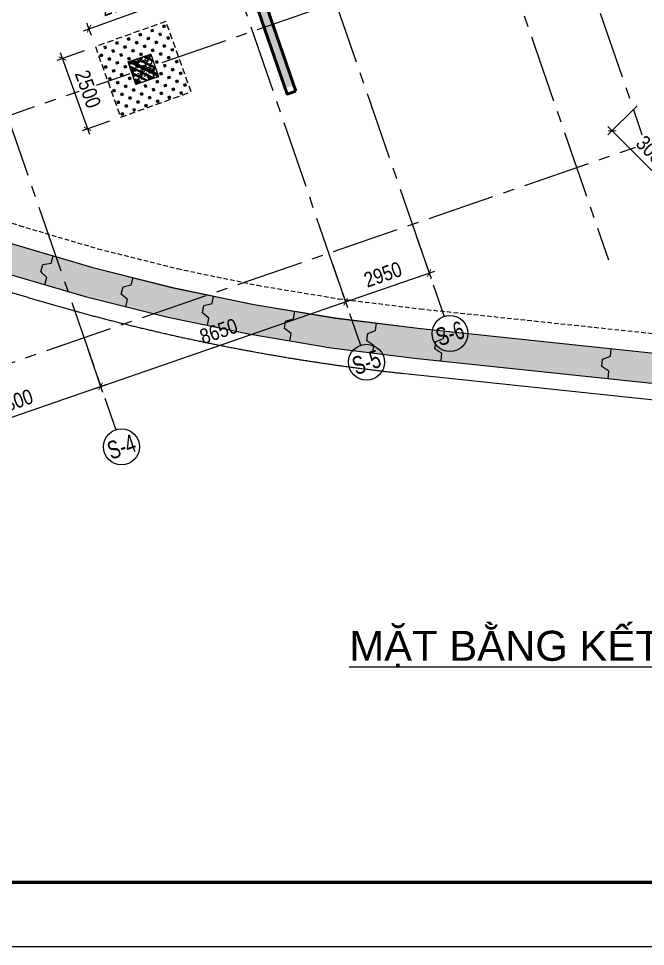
# Model space of a CAD drawing. Header units: millimetres. Extents: x -80883 to 1373228, y -532110 to 182357.
# Drawn here: x 1078554 to 1099481, y -366824 to -335846 of the extents above; entities that cross this region are included whole.
import ezdxf
from ezdxf.enums import TextEntityAlignment as Align
from ezdxf.xclip import XClip

# ---------------------------------------------------------------- set-up
doc = ezdxf.new("R2010")
doc.units = ezdxf.units.MM
doc.header["$LTSCALE"] = 100
doc.header["$XCLIPFRAME"] = 0
doc.header["$PDMODE"] = 32
doc.header["$PDSIZE"] = 2.5
for name, pattern in [('CENTER2', [1.125, 0.75, -0.125, 0.125, -0.125]), ('DASHED', [4.5, 3, -1.5]), ('HIDDEN', [0.375, 0.25, -0.125]), ('Xref_ST_MBDV Cot vach 30.7.2022$0$DASHDOT', [1, 0.5, -0.25, 0, -0.25])]:
    doc.linetypes.add(name, pattern=pattern)
for name, color, linetype, lineweight in [('0-Hatch', 250, 'Continuous', 40), ('KT-Net cot', 2, 'Continuous', 50), ('KT-Net thay', 7, 'Continuous', 15), ('KT-Vat lieu', 250, 'Continuous', 9), ('Xref_ST_MBDV Cot vach 30.7.2022|Xref_ST_MBDV Cot vach 30.7.2022|Xref_ST_MBDV Cot vach 30.7.2022|Xref_ST_MBDV Cot vach 30.7.2022|ccu12-Tencaukien', 9, 'Continuous', 15)]:
    doc.layers.add(name, color=color, linetype=linetype, lineweight=lineweight)
for name, color, linetype in [('0-khuat', 3, 'HIDDEN'), ('ccu11-Dim', 8, 'Continuous'), ('ccu11-Khuat', 9, 'DASHED'), ('ccu11-Manh', 8, 'Continuous'), ('ccu12-Truc', 13, 'CENTER2'), ('KC2-DIM', 251, 'Continuous'), ('KT-Dim', 8, 'Continuous'), ('Xref.Asix of Basement B2$0$Xref.Asix of Basement$0$KT-Net cot vach', 6, 'Continuous'), ('Xref_ST_MBDV Cot vach 30.7.2022$0$Xref_ST_MBDV Cot vach 30.7.2022|Xref_ST_MBDV Cot vach 30.7.2022|Xref_ST_MBDV Cot vach 30.7.2022|Xref_ST_MBDV Cot vach 30.7.2022|A-CORE-OTLN', 2, 'Continuous'), ('Xref_ST_MBDV Cot vach 30.7.2022$0$Xref_ST_MBDV Cot vach 30.7.2022|Xref_ST_MBDV Cot vach 30.7.2022|Xref_ST_MBDV Cot vach 30.7.2022|Xref_ST_MBDV Cot vach 30.7.2022|A-WALL-PATT', 251, 'Continuous'), ('Xref_ST_MBDV Cot vach 30.7.2022$0$Xref_ST_MBDV Cot vach 30.7.2022|Xref_ST_MBDV Cot vach 30.7.2022|Xref_ST_MBDV Cot vach 30.7.2022|Xref_ST_MBDV Cot vach 30.7.2022|ccu12-Thay', 7, 'Continuous'), ('Xref_ST_MBDV Cot vach 30.7.2022$0$Xref_ST_MBDV Cot vach 30.7.2022|Xref_ST_MBDV Cot vach 30.7.2022|Xref_ST_MBDV Cot vach 30.7.2022|Xref_ST_MBDV Cot vach 30.7.2022|Site_plot line', 1, 'Xref_ST_MBDV Cot vach 30.7.2022$0$DASHDOT'), ('Xref_ST_MBDV Cot vach 30.7.2022|Xref_ST_MBDV Cot vach 30.7.2022|Xref_ST_MBDV Cot vach 30.7.2022|Xref_ST_MBDV Cot vach 30.7.2022|A-GRID-SYM', 50, 'Continuous')]:
    doc.layers.add(name, color=color, linetype=linetype)
doc.styles.add('Arial', font='arial.ttf', dxfattribs={"width": 0.7})
doc.styles.add('Arial Narrow', font='ARIALN.TTF')
doc.styles.add('HBA-Text', font='GOTHIC.TTF')
doc.dimstyles.new('ccu12-200', dxfattribs={"dimscale": 200, "dimtxt": 2.5, "dimasz": 1, "dimexe": 1, "dimexo": 2, "dimgap": 1, "dimtad": 1, "dimdec": 0, "dimrnd": 5, "dimdsep": 46, "dimtxsty": 'Arial Narrow', "dimblk": 'ARCHTICK', "dimcen": -1, "dimdle": 1, "dimclrd": 256, "dimclre": 256, "dimclrt": 3, "dimadec": 0, "dimazin": 2, "dimtfac": 0.1, "dimtdec": 0, "dimtmove": 0, "dimatfit": 1, "dimldrblk": 'ARCHTICK', "dimfxl": 1, "dimtvp": 0.8333333333333334, "dimtolj": 1, "dimtzin": 12, "dimarcsym": 0})

# ---------------------------------------------------------------- blocks, each defined once
blk = doc.blocks.new('MC3000X3000')
at = {"layer": '0-Hatch', "ltscale": 2}
h = blk.add_hatch(dxfattribs=at)
h.set_pattern_fill('CROSS', color=256, scale=1000, style=0)
h.set_pattern_definition([(360, (0, -4.656612873077393e-10), (250, 250), [125, -375]), (90, (62.5, -62.50000000046566), (-250, 250), [125, -375])])
h.paths.add_polyline_path([(7876789.000000002, 1547059), (7876789.000000002, 1550059), (7873789.000000002, 1550059), (7873789.000000002, 1547059)])
at = {"layer": '0-khuat', "ltscale": 10}
blk.add_lwpolyline([(7873789.000000002, 1547059), (7876789.000000002, 1547059), (7876789.000000002, 1550059), (7873789.000000002, 1550059)], close=True, dxfattribs=at)
blk = doc.blocks.new('MBKC-B1-PN')
at = {"layer": 'ccu11-Khuat', "ltscale": 0.5}
blk.add_lwpolyline([(3716.212929946836, -19315.81681138679), (5665.998189170379, -21230.44145364745), (7692.272233282216, -23063.92545305559), (9791.661035492085, -24813.21580493532), (11960.66882281727, -26475.39969868358), (14195.68389697187, -28047.70936797693), (16492.98464851454, -29527.52669959632), (18848.74575364403, -30912.38759280887), (21259.04454399692, -32199.98606251535), (23719.8675384263, -33388.17807901703), (26227.11712596472, -34474.98513811163), (28776.61838900344, -35458.5975556125), (31364.12605493143, -36337.37748065213), (33985.3315653468, -37109.86162302369), (36635.87025015941, -37774.76368967694), (39311.32859557029, -38330.97652663401), (42007.22684370121, -38777.56986262742), (44737.88037949288, -39116.04933643137), (64992.858256415, -41259.67588329985), (86647.00724546285, -40575.28673728317)], dxfattribs=at)
at = {"layer": 'Xref_ST_MBDV Cot vach 30.7.2022$0$Xref_ST_MBDV Cot vach 30.7.2022|Xref_ST_MBDV Cot vach 30.7.2022|Xref_ST_MBDV Cot vach 30.7.2022|Xref_ST_MBDV Cot vach 30.7.2022|A-CORE-OTLN', "color": 6}
blk.add_lwpolyline([(3251.32971217623, -19770.30503711902), (5220.044053809252, -21703.51741229283), (7265.989755700808, -23554.80140765227), (9385.760035030078, -25321.07437906583), (11575.82518082811, -26999.39523751434), (13832.5384313981, -28586.96934639855), (16152.14204682736, -30081.15317509143), (18530.77356595872, -31479.45870065392), (20964.47223802609, -32779.55755081429), (23449.18561783759, -33979.28488100838), (25980.77631362854, -35076.64297914045), (28555.02887647366, -36069.8045920828), (31167.65681942319, -36957.11596823606), (33814.30975533416, -37737.0996113455), (36490.58064063219, -38408.4567406546), (39192.01311384095, -38970.06945361226), (41914.09391630022, -39421.00010251818), (44663.69047642825, -39761.82766802452), (64968.80776126822, -41910.76057298976), (105785.5588329486, -40620.72874475905)], dxfattribs=at)
at = {"layer": '0-khuat', "linetype": 'HIDDEN', "ltscale": 10, "xscale": 0.8333333333333325, "yscale": 0.8333333333333325, "zscale": 0.8333333333333325, "rotation": 109.6849732125601}
blk.add_blockref('MC3000X3000', (3461196.596837221, -5775634.813346938), dxfattribs=at)
blk = doc.blocks.new('Khung ten_A1', base_point=(-3406704.146300548, 253379.4571428571))
at = {"layer": 'Defpoints', "color": 1}
blk.add_lwpolyline([(84100.00001422896, 0.00070554343983531), (84100.00001422896, 59470.71461593082), (0.0005449944292195145, 59470.71461593082), (0.0005449944292195145, 0.00070554343983531)], close=True, dxfattribs=at)
at = {"layer": 'KT-Net thay', "const_width": 59.99999962133673}
blk.add_lwpolyline([(2700.000527867276, 1070.714984496371), (83100.00002052257, 1070.714984496371), (83100.00002052257, 58470.71462224188), (2700.000527867276, 58470.71462224188)], close=True, dxfattribs=at)
blk = doc.blocks.new('Xref_ST_MBDV Cot vach 30.7.2022$0$Tuong Vay01-flat-1')
at = {"layer": 'Xref_ST_MBDV Cot vach 30.7.2022$0$Xref_ST_MBDV Cot vach 30.7.2022|Xref_ST_MBDV Cot vach 30.7.2022|Xref_ST_MBDV Cot vach 30.7.2022|Xref_ST_MBDV Cot vach 30.7.2022|A-WALL-PATT'}
h = blk.add_hatch(dxfattribs=at)
h.set_pattern_fill('ACET-2D-VATLIEU04', color=256, scale=50, pattern_type=2)
h.set_pattern_definition([(49.99999999999999, (-11139561.83942936, -1407213.44759845), (-225.902473859489, 189.5546824974008), [37.49999998626113, -412.4999998488724]), (355, (-11139561.83942936, -1407213.44759845), (32.12721218541265, 367.2157156157773), [29.99999999490911, -329.9999999440002]), (100.4514, (-11139531.95358936, -1407216.06226845), (-341.2315265778452, -62.9441868767608), [31.87009499667636, -350.57105596344]), (46.18420000000001, (-11139561.83942936, -1407113.44759845), (-319.1804974675179, 306.2520974436775), [56.24999996954708, -618.749999665018]), (96.6356, (-11139517.37105686, -1407120.34425195), (-516.9959221575409, -60.14402179722674), [47.80514400473094, -525.8565000520404]), (351.1842, (-11139561.83942936, -1407113.44759845), (84.74077420309186, 546.3954293043353), [45.00000000792112, -495.0000000871323]), (21, (-11139511.83942936, -1407138.44759845), (-105.6808218676597, 275.3079533968121), [37.49999999934682, -412.499999992815]), (326.0000000000001, (-11139511.83942936, -1407138.44759845), (206.1288045682013, 305.5985201385338), [30.00000001746614, -330.0000001921275]), (71.4514, (-11139486.96831286, -1407155.22340145), (-328.9637652803212, 110.3801005582791), [31.87009499870726, -350.5710559857798]), (37.50000000000001, (-11139561.83942936, -1407213.44759845), (-78.13452938385308, 101.8269011885859), [0, -325.9999998517854, 0, -334.9999998476936, 0, -331.2499998493985]), (7.499999999999999, (-11139561.83942936, -1407213.44759845), (-23.27934638224542, 176.8241910238285), [0, -191.0000000278261, 0, -318.5000000464012, 0, -126.2500000183929]), (327.5, (-11139673.33942936, -1407213.44759845), (71.94441751949489, 112.9301145330537), [0, -125.0000000614986, 0, -390.0000001918756, 0, -517.5000002546042]), (317.5, (-11139723.33942936, -1407213.44759845), (158.0205495897681, 172.4491691102739), [0, -162.4999999478019, 0, -258.9999999168043, 0, -367.4999998819521]), (45, (-11139561.83942936, -1407213.44759845), (-150.2601910028607, 150.2601910026278), []), (45, (-11139561.83942936, -1407152.19759845), (-150.2601910028607, 150.2601910026278), [])])
h.paths.add_polyline_path([(-82665.42454257607, -118500.0088302612), (-81837.41861176863, -121132.0343658989), (-80902.71611081436, -123728.0834242017), (-79862.87874617614, -126283.8385967175), (-78719.63840653747, -128795.0430432414), (-77474.89874527603, -131257.5152608277), (-76130.7324262727, -133667.1548922951), (-74689.37767251953, -136019.9495540815), (-73153.2345392555, -138311.981517314), (-71524.86091735773, -140539.4342316107), (-69806.96827445179, -142698.5986796832), (-68002.4171395041, -144785.8795539467), (-66114.21234000102, -146797.8012427511), (-64145.497998368, -148731.0136179249), (-62099.55229647644, -150582.2976132843), (-59979.78201714717, -152348.5705846979), (-57789.71687134914, -154026.8914431464), (-55533.00362077914, -155614.4655520306), (-53213.40000534989, -157108.6493807235), (-50834.76848621853, -158506.954906286), (-48401.06981415115, -159807.0537564463), (-45916.35643433966, -161006.7810866404), (-43384.76573854871, -162104.1391847725), (-40810.51317570359, -163097.3007977149), (-38197.88523275405, -163984.6121738681), (-35551.23229684308, -164764.5958169776), (-32874.96141154505, -165435.9529462866), (-30173.5289383363, -165997.5656592443), (-27451.44813587703, -166448.4963081502), (-24701.85157574899, -166789.3238736566), (-4396.734290909022, -168938.2567786218), (36420.01678077132, -167648.2249503911), (41836.4863632936, -160718.6374020646), (12445.38596707024, -24367.66042796941), (8472.910947457654, -9248.974452903174), (-4718.707271176856, -5521.400683149928), (-10557.45827306993, -9946.818014640827), (-34021.18647153303, -27848.24941525888), (-39776.65152562223, -32008.57135346811), (-41248.85870469548, -35293.77142358455), (-45787.31564925052, -38574.38242801698), (-49368.4870454669, -38942.00303377653), (-57644.18705056235, -44924.06981060421), (-59844.65461433306, -46601.45355761005), (-61968.93197572604, -48362.30333496258), (-64019.60134904832, -50208.3517090485), (-65993.2459566202, -52136.53199238679), (-67886.59205765836, -54143.61763671576), (-69696.47008413821, -56226.27801198442), (-71419.8706161473, -58381.05012253253), (-73053.93764149398, -60604.33085121214), (-74595.93274202198, -62892.42844269238), (-76043.29574720934, -65241.53179885377), (-77393.615911806, -67647.72832025355), (-78644.64476583898, -70107.01135663176), (-79794.29917307012, -72615.28586126259), (-80840.66479975358, -75168.37520986283), (-81781.99930225872, -77762.02815519366), (-82616.73522835784, -80391.9259061541), (-83343.48262714595, -83053.68931881292), (-83961.03136360087, -85742.88618860021), (-84468.3531336058, -88455.03863057657), (-84864.60300002433, -91185.62932156771), (-85149.1148865223, -93930.11565387133), (-85321.41487544402, -96683.60341540864), (-85381.30445068702, -99529.50948559865), (-85328.50406530127, -102200.8374458619), (-85163.21024433896, -104955.3926120612), (-84885.69993967563, -107700.5945179402), (-84496.42936686985, -110432.1923394061), (-83996.04728951491, -113145.6335586284), (-83385.3738030456, -115836.3975027683)], flags=16)
h.paths.add_polyline_path([(-83625.45879450254, -118780.6341908188), (-82785.20518665202, -121451.592054751), (-81836.67593448795, -124086.0436255364), (-80781.45706173405, -126679.6041032514), (-79621.30565389246, -129227.9548506811), (-78358.15352366865, -131726.8525110248), (-76994.10399421491, -134172.1360737709), (-75531.42839684151, -136559.7338032422), (-73972.56228888594, -138885.6700187323), (-72320.10139823705, -141146.0717144171), (-70576.79730102606, -143337.1750085717), (-68745.55283991061, -145455.3314108832), (-66829.41729043424, -147497.0138977058), (-64831.58128353581, -149458.8227850739), (-62755.37149274349, -151337.4913895966), (-60604.24509477988, -153129.8914679771), (-58381.7840128839, -154833.0384259534), (-56091.68895242736, -156444.0962880657), (-53737.77323871478, -157960.3824199464), (-51323.95646727085, -159379.3719952791), (-48854.25797718205, -160698.7021999834), (-46332.79015832208, -161916.1761666269), (-43763.75160367042, -163029.7666325136), (-41151.42011806555, -164037.6193153583), (-38500.14559506811, -164938.0560009221), (-35814.34277378954, -165729.5773374715), (-33098.48388773762, -166410.8653324069), (-30357.09121792205, -166980.7855469028), (-27594.72956264392, -167438.3889849058), (-24815.98988816142, -167782.8289991841), (-4433.735052675009, -169939.9255319908), (36919.56229590811, -168632.9359166666), (42912.68845487945, -160965.5998827359), (13418.22973546013, -24135.12373521132), (9294.838300889242, -8442.070929647249), (-4925.935208282433, -4423.687328800617), (-11162.76267831214, -9150.82235655561), (-34617.47974592447, -27045.37879939191), (-40579.63196872547, -31355.10398377781), (-42051.83914779872, -34640.30405389448), (-46155.98199344426, -37606.97231750819), (-49737.15338966064, -37974.59292326774), (-58240.31235744618, -44121.0777798905), (-60467.11885703541, -45818.53930653841), (-62622.81900685839, -47605.43596977205), (-64703.8232677374, -49478.79233927629), (-66706.66158131324, -51435.49383058609), (-68628.013630962, -53472.26783320424), (-70464.66541309468, -55585.73726807744), (-72213.55809716694, -57772.38228180911), (-73871.79587351345, -60028.54927773564), (-75436.60120790266, -62350.49395546387), (-76905.37393212318, -64734.34577669739), (-78275.66833624989, -67176.13529814105), (-79545.20269040763, -69671.7966022063), (-80711.86304414831, -72217.17406733404), (-81773.70674647763, -74808.02928769216), (-82728.96568063274, -77440.04813065287), (-83576.04920824617, -80108.84792049509), (-84313.5468179807, -82809.98473610263), (-84940.23047422245, -85538.9608107484), (-85455.05666192248, -88291.23202148662), (-85857.16812421381, -91062.21545574092), (-86145.88844638877, -93847.29761108034), (-86320.75738810934, -96641.83923533), (-86381.51240370423, -99528.87035845965), (-86327.91179009154, -102240.684236032), (-86160.19218073785, -105035.6641918905), (-85878.57688103244, -107821.473743778), (-85483.548480995, -110593.4755141111), (-84975.76463904232, -113347.0545681345), (-84356.0573821161, -116077.6233250971)])
at = {"layer": 'Xref_ST_MBDV Cot vach 30.7.2022$0$Xref_ST_MBDV Cot vach 30.7.2022|Xref_ST_MBDV Cot vach 30.7.2022|Xref_ST_MBDV Cot vach 30.7.2022|Xref_ST_MBDV Cot vach 30.7.2022|A-CORE-OTLN', "color": 6}
for points in [[(-64831.58128353581, -149458.8227850739), (-62755.37149274349, -151337.4913895966), (-60604.24509477988, -153129.8914679771), (-58381.7840128839, -154833.0384259534), (-56091.68895242736, -156444.0962880657), (-53737.77323871478, -157960.3824199464), (-51323.95646727085, -159379.3719952791), (-48854.25797718205, -160698.7021999834), (-46332.79015832208, -161916.1761666269), (-43763.75160367042, -163029.7666325136), (-41151.42011806555, -164037.6193153583), (-38500.14559506811, -164938.0560009221), (-35814.34277378954, -165729.5773374715), (-33098.48388773762, -166410.8653324069), (-30357.09121792205, -166980.7855469028), (-27594.72956264392, -167438.3889849058), (-24815.98988816142, -167782.8289991841), (-4433.735052675009, -169939.9255319908), (36919.56229590811, -168632.9359166666)], [(-66114.21234000102, -146797.8012427511), (-64145.497998368, -148731.0136179249), (-62099.55229647644, -150582.2976132843), (-59979.78201714717, -152348.5705846979), (-57789.71687134914, -154026.8914431464), (-55533.00362077914, -155614.4655520306), (-53213.40000534989, -157108.6493807235), (-50834.76848621853, -158506.954906286), (-48401.06981415115, -159807.0537564463), (-45916.35643433966, -161006.7810866404), (-43384.76573854871, -162104.1391847725), (-40810.51317570359, -163097.3007977149), (-38197.88523275405, -163984.6121738681), (-35551.23229684308, -164764.5958169776), (-32874.96141154505, -165435.9529462866), (-30173.5289383363, -165997.5656592443), (-27451.44813587703, -166448.4963081502), (-24701.85157574899, -166789.3238736566), (-4396.734290909022, -168938.2567786218), (36420.01678077132, -167648.2249503911)]]:
    blk.add_lwpolyline(points, dxfattribs=at)
at = {"layer": 'Xref_ST_MBDV Cot vach 30.7.2022$0$Xref_ST_MBDV Cot vach 30.7.2022|Xref_ST_MBDV Cot vach 30.7.2022|Xref_ST_MBDV Cot vach 30.7.2022|Xref_ST_MBDV Cot vach 30.7.2022|ccu12-Thay', "ltscale": 10}
for points in [[(-37157.24418443069, -165333.8166691968), (-37086.62009677663, -165094.1738887532), (-37291.22434213758, -164903.4734883704), (-37220.5057199765, -164663.5099319278), (-36945.18285245262, -164614.2467758683), (-36874.55876479857, -164374.6039954233)], [(-34456.41333076358, -166070.2213349394), (-34395.62489607371, -165827.8967794694), (-34607.83891545795, -165645.7025152834), (-34546.96911186352, -165403.0535941003), (-34273.885288883, -165342.5989371035), (-34213.09685419314, -165100.274381632)], [(-31727.78755282797, -166695.8254396548), (-31676.93599226326, -166451.2226130895), (-31896.40641995147, -166277.837863771), (-31845.4867915716, -166032.9076218924), (-31575.09673550539, -165961.3621293323), (-31524.24517493881, -165716.7593027656)], [(-28975.91039028205, -167209.5872659048), (-28935.08037872799, -166963.1134658118), (-29161.44176607579, -166798.8269409719), (-29120.55710114166, -166552.0232211575), (-28853.31104886346, -166469.5060261828), (-28812.48103730939, -166223.0322260885)], [(-26205.35972540453, -167610.6089920448), (-26174.62678655051, -167362.6736971692), (-26407.5069190897, -167207.7660350164), (-26376.73284238391, -166959.498864122), (-26113.07863313891, -166866.1393553806), (-26082.34569428489, -166618.2040605035)], [(-23924.88436806761, -167877.1365546205), (-23898.59088186547, -167628.6912355684), (-24134.20441883802, -167477.973615098), (-24107.87573725171, -167229.1957373298), (-23845.93351869285, -167131.1354800318), (-23819.64003248885, -166882.6901609781)], [(-18355.98456367105, -168466.5048338873), (-18329.69107746892, -168218.0595148352), (-18565.30461444147, -168067.3418943649), (-18538.97593285516, -167818.5640165966), (-18277.0337142963, -167720.5037592987), (-18250.7402280923, -167472.058440245)]]:
    blk.add_lwpolyline(points, dxfattribs=at)
at = {"layer": 'Xref_ST_MBDV Cot vach 30.7.2022$0$Xref_ST_MBDV Cot vach 30.7.2022|Xref_ST_MBDV Cot vach 30.7.2022|Xref_ST_MBDV Cot vach 30.7.2022|Xref_ST_MBDV Cot vach 30.7.2022|Site_plot line', "ltscale": 5000}
blk.add_line((-25242.94883941114, -168290.7145846561), (-4454.085471644998, -170490.8433463438), dxfattribs=at)
blk.add_arc((-17764.15298610739, -99528.87035845988), 69167.3594175971, 126.1463596527413, 263.7926961611879, dxfattribs=at)
blk = doc.blocks.new('GRID-SYM-flat-103')
at = {"layer": 'Xref_ST_MBDV Cot vach 30.7.2022|Xref_ST_MBDV Cot vach 30.7.2022|Xref_ST_MBDV Cot vach 30.7.2022|Xref_ST_MBDV Cot vach 30.7.2022|A-GRID-SYM'}
blk.add_circle((7.814746150539778e-20, 1.307624847908942e-17, 4.374695749536969e-07), 900.0000000000003, dxfattribs=at)
at = {"layer": 'Xref_ST_MBDV Cot vach 30.7.2022|Xref_ST_MBDV Cot vach 30.7.2022|Xref_ST_MBDV Cot vach 30.7.2022|Xref_ST_MBDV Cot vach 30.7.2022|A-GRID-SYM', "style": 'HBA-Text'}
blk.add_attdef('GRID', text='', height=900.0000000000003, rotation=19.04713795291325, dxfattribs=at).set_placement((7.814746150539778e-20, 1.307624847908942e-17, 4.374695749536969e-07), align=Align.MIDDLE_CENTER)
blk = doc.blocks.new('_ARCHTICK')
at = {"color": 0, "linetype": 'ByBlock', "const_width": 0.15}
blk.add_lwpolyline([(-0.5, -0.5), (0.5, 0.5)], dxfattribs=at)
blk = doc.blocks.new('*D1100')
at = {"layer": 'Defpoints', "color": 0, "transparency": 16777216}
for p in [(342479.7123610569, -97706.19822768742), (343038.631832223, -99325.09033525959), (336997.2600027955, -99599.00464657857)]:
    blk.add_point(p, dxfattribs=at)
at = {"layer": 'KT-Dim', "lineweight": -2, "transparency": 16777216}
for p, q in [((342610.250734776, -98084.29839032533), (343103.9010190826, -99514.14041657862)), ((337367.1293926557, -101283.1659410482), (343227.6819135419, -99259.8211484001)), ((337127.7983765146, -99977.10480921649), (337621.4486608342, -101406.9468355075))]:
    blk.add_line(p, q, dxfattribs=at)
at = {"layer": 'KT-Dim', "lineweight": -2, "transparency": 16777216, "xscale": 200, "yscale": 200, "zscale": 200}
for p, rotation in [((343038.631832223, -99325.09033525971), 19.04713796363416), ((337556.1794739746, -101217.8967541886), 199.0471379636342)]:
    blk.add_blockref('_ARCHTICK', p, dxfattribs=dict(at, rotation=rotation))
at = {"layer": 'KT-Dim', "color": 3, "transparency": 16777216, "insert": (340148.8247568865, -99841.1338012852), "char_height": 500, "attachment_point": 5, "rotation": 19.047137963634164, "style": 'Arial Narrow'}
blk.add_mtext('\\A1;5800', dxfattribs=at)
blk = doc.blocks.new('*D1101')
at = {"layer": 'Defpoints', "color": 0, "transparency": 16777216}
for p in [(350656.128378119, -94883.30589606508), (351215.0478492657, -96502.19800358097), (342479.7123610569, -97706.19822768742)]:
    blk.add_point(p, dxfattribs=at)
at = {"layer": 'KT-Dim', "lineweight": -2, "transparency": 16777216}
for p, q in [((350786.6667518382, -95261.406058703), (351280.3170361253, -96691.24808489997)), ((342849.581750904, -99390.35952211909), (351404.0979305846, -96436.92881672144)), ((342610.250734776, -98084.29839032533), (343103.9010190825, -99514.14041657839))]:
    blk.add_line(p, q, dxfattribs=at)
at = {"layer": 'KT-Dim', "lineweight": -2, "transparency": 16777216, "xscale": 200, "yscale": 200, "zscale": 200}
for p, rotation in [((351215.0478492657, -96502.19800358106), 19.04713796363416), ((343038.6318322229, -99325.09033525948), 199.0471379636342)]:
    blk.add_blockref('_ARCHTICK', p, dxfattribs=dict(at, rotation=rotation))
at = {"layer": 'KT-Dim', "color": 3, "transparency": 16777216, "insert": (346978.258944532, -97483.28442598134), "char_height": 500, "attachment_point": 5, "rotation": 19.047137963634164, "style": 'Arial Narrow'}
blk.add_mtext('\\A1;8650', dxfattribs=at)
blk = doc.blocks.new('*D1102')
at = {"layer": 'Defpoints', "color": 0, "transparency": 16777216}
for p in [(353444.6170775795, -93920.58538990485), (350656.128378119, -94883.30589606508), (354003.5365487195, -95539.47749740115)]:
    blk.add_point(p, dxfattribs=at)
at = {"layer": 'KT-Dim', "lineweight": -2, "transparency": 16777216}
for p, q in [((353575.1554512987, -94298.68555254277), (354068.8057355791, -95728.52757872015)), ((350786.6667518382, -95261.406058703), (351280.3170361251, -96691.24808489953)), ((351025.9977679466, -96567.46719044023), (354192.5866300383, -95474.20831054162))]:
    blk.add_line(p, q, dxfattribs=at)
at = {"layer": 'KT-Dim', "lineweight": -2, "transparency": 16777216, "xscale": 200, "yscale": 200, "zscale": 200}
for p, rotation in [((354003.5365487195, -95539.47749740124), 19.04713796363416), ((351215.0478492655, -96502.19800358062), 199.0471379636342)]:
    blk.add_blockref('_ARCHTICK', p, dxfattribs=dict(at, rotation=rotation))
at = {"layer": 'KT-Dim', "color": 3, "transparency": 16777216, "insert": (352460.7113027801, -95590.478007052), "char_height": 500, "attachment_point": 5, "rotation": 19.047137963634164, "style": 'Arial Narrow'}
blk.add_mtext('\\A1;2950', dxfattribs=at)
blk = doc.blocks.new('*U338')
h = blk.add_hatch()
h.set_pattern_fill('VATLIEU04', color=250, scale=40, style=0, pattern_type=2)
h.set_pattern_definition([(49.99999999999999, (-150.0000000000078, 849.9999999999998), (286.9040730403014, -25.10085399303804), [30, -330]), (355, (-150.0000000000078, 849.9999999999998), (-55.50053344520001, 300.8768534800047), [24, -264]), (100.4514, (-126.0913280000078, 847.9082639999995), (231.4037526856086, 275.7758168243814), [25.496076, -280.4568448]), (46.18420000000001, (-150.0000000000078, 929.9999999999998), (426.8964194502578, -66.20760573160723), [45, -495]), (96.6356, (-114.4253020000077, 924.4826771999994), (373.8650822194813, 389.6471483601767), [38.2441152, -420.6852]), (351.1842, (-150.0000000000078, 929.9999999999998), (373.8647780534509, 389.6474403701299), [36, -396]), (21, (-110.0000000000078, 909.9999999999998), (238.7628208473847, -161.0475562661355), [30, -330]), (326.0000000000001, (-110.0000000000078, 909.9999999999998), (97.32613276863269, 290.0600180187412), [24, -264]), (71.4514, (-90.10310680000777, 896.5793575999994), (336.089051432596, 129.012198683981), [25.496076, -280.4568448]), (37.50000000000001, (-150.0000000000078, 849.9999999999998), (4.863942126916267, 133.1575415325246), [0, -260.8, 0, -268, 0, -265]), (7.499999999999999, (-150.0000000000078, 849.9999999999998), (105.2278149768594, 157.7646847529441), [0, -152.8, 0, -254.8, 0, -101]), (327.5, (-239.2000000000078, 849.9999999999998), (213.5289744689636, -9.021948693751902), [0, -100, 0, -312, 0, -414]), (317.5, (-279.2000000000078, 849.9999999999998), (233.2744677369545, 40.04199293292709), [0, -130, 0, -207.2, 0, -294]), (45, (-150.0000000000078, 849.9999999999998), (-120.2081528017131, 120.2081528017131), []), (45, (-150.0000000000078, 898.9999999999998), (-120.2081528017131, 120.2081528017131), [])])
h.paths.add_polyline_path([(-475, -474.9999999999998), (325, -474.9999999999999), (324.9999999999922, 324.9999999999998), (-475.0000000000078, 325)])
at = {"color": 6, "ltscale": 0.25}
blk.add_lwpolyline([(-475, -474.9999999999998), (325, -474.9999999999999), (324.9999999999922, 324.9999999999998), (-475.0000000000078, 325)], close=True, dxfattribs=at)
at = {"layer": 'Defpoints', "linetype": 'ByBlock', "ltscale": 30}
for p, q in [((325, -474.9999999999999), (-475.0000000000078, 325)), ((-475, -474.9999999999998), (324.9999999999922, 324.9999999999998))]:
    blk.add_line(p, q, dxfattribs=at)
blk = doc.blocks.new('MBDV-B1-T1-PN')
at = {"layer": 'Xref.Asix of Basement B2$0$Xref.Asix of Basement$0$KT-Net cot vach', "linetype": 'ByBlock', "xscale": -0.9999999999999998, "rotation": 19.04713796363401}
blk.add_blockref('*U338', (35403.31796658295, -31072.47629107628), dxfattribs=at)
blk = doc.blocks.new('*D1145')
at = {"layer": 'Defpoints', "color": 0, "ltscale": 0.5, "transparency": 16777216}
for p in [(1099486.151261709, -338472.5865257019), (1098366.888174732, -339591.8496126783), (1101607.471605268, -340593.9068692615)]:
    blk.add_point(p, dxfattribs=at)
at = {"layer": 'KC2-DIM', "lineweight": -2, "ltscale": 0.5, "transparency": 16777216}
for p, q in [((1099203.308549234, -338755.4292381766), (1098225.466818495, -339733.2709689156)), ((1100629.629874529, -341854.5913124753), (1098225.466818495, -339450.428256441)), ((1101324.628892794, -340876.7495817361), (1100346.787162055, -341854.5913124752))]:
    blk.add_line(p, q, dxfattribs=at)
at = {"layer": 'KC2-DIM', "lineweight": -2, "ltscale": 0.5, "transparency": 16777216, "xscale": 200, "yscale": 200, "zscale": 200}
for p, rotation in [((1098366.888174732, -339591.8496126783), 135), ((1100488.208518292, -341713.169956238), 315)]:
    blk.add_blockref('_ARCHTICK', p, dxfattribs=dict(at, rotation=rotation))
at = {"layer": 'KC2-DIM', "color": 3, "ltscale": 0.5, "transparency": 16777216, "insert": (1099749.484513704, -340330.5736172664), "char_height": 500, "attachment_point": 5, "rotation": 315, "style": 'Arial Narrow', "bg_fill": 3, "box_fill_scale": 1.1, "bg_fill_color": 256, "bg_fill_true_color": 13158600, "bg_fill_transparency": 0}
blk.add_mtext('\\A1;3000', dxfattribs=at)
blk = doc.blocks.new('Vach-NN-PN')
at = {"layer": 'KT-Vat lieu'}
h = blk.add_hatch(dxfattribs=at)
h.set_pattern_fill('BTCT', color=256, scale=40)
h.set_pattern_definition([(49.99999999999999, (133534.2916094908, -90171.53075517964), (286.9040730403014, -25.10085399303804), [30, -330]), (355, (133534.2916094908, -90171.53075517964), (-55.50053344520001, 300.8768534800047), [24, -264]), (100.4514, (133558.200281491, -90173.62249117967), (231.4037526856086, 275.7758168243814), [25.496076, -280.4568448]), (46.18420000000001, (133534.2916094908, -90091.53075517964), (426.8964194502578, -66.20760573160723), [45, -495]), (96.6356, (133569.866307491, -90097.04807797965), (373.8650822194813, 389.6471483601767), [38.2441152, -420.6852]), (351.1842, (133534.2916094908, -90091.53075517964), (373.8647780534509, 389.6474403701299), [36, -396]), (21, (133574.2916094908, -90111.53075517964), (238.7628208473847, -161.0475562661355), [30, -330]), (326.0000000000001, (133574.2916094908, -90111.53075517964), (97.32613276863269, 290.0600180187412), [24, -264]), (71.4514, (133594.1885026908, -90124.95139757963), (336.089051432596, 129.012198683981), [25.496076, -280.4568448]), (37.50000000000001, (133534.2916094908, -90171.53075517964), (4.863942126916267, 133.1575415325246), [0, -260.8, 0, -268, 0, -265]), (7.499999999999999, (133534.2916094908, -90171.53075517964), (105.2278149768594, 157.7646847529441), [0, -152.8, 0, -254.8, 0, -101]), (327.5, (133445.091609491, -90171.53075517964), (213.5289744689636, -9.021948693751902), [0, -100, 0, -312, 0, -414]), (317.5, (133405.091609491, -90171.53075517964), (233.2744677369545, 40.04199293292709), [0, -130, 0, -207.2, 0, -294]), (45, (133534.2916094908, -90171.53075517964), (-106.0660171779821, 106.0660171779821), []), (45, (133605.0022874908, -90171.53075517964), (-106.0660171779821, 106.0660171779821), [])])
h.paths.add_polyline_path([(42130.52167020971, -43585.33024671796), (41846.94654819486, -43683.23402690195), (35679.00839728443, -25818.00133973191), (35962.58351929951, -25720.09755954769)])
at = {"layer": 'KT-Net cot'}
blk.add_lwpolyline([(42196.38625122188, -43776.10486787505), (41912.81112920702, -43874.00864805904), (35679.00839728443, -25818.00133973191), (35962.58351929951, -25720.09755954769)], close=True, dxfattribs=at)
blk = doc.blocks.new('*D1328')
at = {"layer": 'Defpoints', "color": 0, "ltscale": 0.5, "transparency": 16777216}
for p in [(1081119.114742363, -336783.8355773476), (1080019.716643012, -337177.1518166706), (1081961.235568002, -339137.7328807631)]:
    blk.add_point(p, dxfattribs=at)
at = {"layer": 'KC2-DIM', "lineweight": -2, "ltscale": 0.5, "transparency": 16777216}
for p, q in [((1080742.491173817, -336918.5749094498), (1079831.404858739, -337244.5214827217)), ((1080929.207134702, -339719.3609043593), (1079952.346976961, -336988.8400323973)), ((1081584.611999456, -339272.4722128653), (1080673.525684378, -339598.4187861371))]:
    blk.add_line(p, q, dxfattribs=at)
at = {"layer": 'KC2-DIM', "lineweight": -2, "ltscale": 0.5, "transparency": 16777216, "xscale": 200, "yscale": 200, "zscale": 200}
for p, rotation in [((1080019.716643012, -337177.1518166706), 109.6849732125651), ((1080861.837468651, -339531.049120086), 289.6849732125651)]:
    blk.add_blockref('_ARCHTICK', p, dxfattribs=dict(at, rotation=rotation))
at = {"layer": 'KC2-DIM', "color": 3, "ltscale": 0.5, "transparency": 16777216, "insert": (1080869.456115904, -338200.7379731333), "char_height": 500, "attachment_point": 5, "rotation": 289.6849732125651, "style": 'Arial Narrow', "bg_fill": 3, "box_fill_scale": 1.1, "bg_fill_color": 256, "bg_fill_true_color": 13158600, "bg_fill_transparency": 0}
blk.add_mtext('\\A1;2500', dxfattribs=at)
blk = doc.blocks.new('*D1329')
at = {"layer": 'Defpoints', "color": 0, "ltscale": 0.5, "transparency": 16777216}
for p in [(1083258.803686574, -335342.9592480441), (1083473.012045779, -335941.7147517086), (1081119.114742363, -336783.8355773476)]:
    blk.add_point(p, dxfattribs=at)
at = {"layer": 'KC2-DIM', "lineweight": -2, "ltscale": 0.5, "transparency": 16777216}
for p, q in [((1083338.272713677, -335565.0911831621), (1083191.434020523, -335154.6474637709)), ((1080716.594598885, -336252.4497397342), (1083447.115470847, -335275.589581993)), ((1080984.375410261, -336407.2120088011), (1080837.536717107, -335996.7682894099))]:
    blk.add_line(p, q, dxfattribs=at)
at = {"layer": 'KC2-DIM', "lineweight": -2, "ltscale": 0.5, "transparency": 16777216, "xscale": 200, "yscale": 200, "zscale": 200}
for p, rotation in [((1083258.803686574, -335342.9592480441), 19.68497321256511), ((1080904.906383158, -336185.0800736831), 199.6849732125651)]:
    blk.add_blockref('_ARCHTICK', p, dxfattribs=dict(at, rotation=rotation))
at = {"layer": 'KC2-DIM', "color": 3, "ltscale": 0.5, "transparency": 16777216, "insert": (1081928.492539621, -335335.3406007915), "char_height": 500, "attachment_point": 5, "rotation": 19.684973212565115, "style": 'Arial Narrow', "bg_fill": 3, "box_fill_scale": 1.1, "bg_fill_color": 256, "bg_fill_true_color": 13158600, "bg_fill_transparency": 0}
blk.add_mtext('\\A1;2500', dxfattribs=at)
blk = doc.blocks.new('Grid-ST-flat-3')
at = {"layer": 'ccu12-Truc', "ltscale": 30}
for p, q in [((343189.8455156267, -39014.65546948352), (361219.3016763728, -91236.39007851167)), ((340897.6132794917, -39806.04435974167), (359986.9050177329, -95097.55833493307)), ((335415.1609209012, -41698.85077767866), (354504.452659484, -96990.36475386203)), ((332626.6722212732, -42661.57128335355), (351715.9639600301, -97953.08526004129)), ((324450.2562037199, -45484.46361355274), (343539.5479429879, -100775.9775917197)), ((369534.392683656, -80082.1011514843), (317935.6370837544, -97896.47498025041)), ((362499.3874795341, -90794.44285003131), (320490.9257493084, -105297.7856638855))]:
    blk.add_line(p, q, dxfattribs=at)
at = {"layer": 'KT-Dim'}
ref = blk.add_blockref('GRID-SYM-flat-103', (354700.2545039426, -97557.51697183045, -2.916463833074756e-07), dxfattribs=dict(at, xscale=0.6666666666666666, yscale=0.6666666666666666, zscale=0.6666666666666666))
ref.add_attrib('GRID', 'S-6', dxfattribs={"layer": 'Xref_ST_MBDV Cot vach 30.7.2022|Xref_ST_MBDV Cot vach 30.7.2022|Xref_ST_MBDV Cot vach 30.7.2022|Xref_ST_MBDV Cot vach 30.7.2022|A-GRID-SYM', "height": 600, "rotation": 19, "style": 'HBA-Text', "width": 0.75}).set_placement((354700.2545039426, -97557.51697183045, -2.916463833074756e-07), align=Align.MIDDLE_CENTER)
ref = blk.add_blockref('GRID-SYM-flat-103', (351911.7658043145, -98520.23747750535, -2.916463833074756e-07), dxfattribs=dict(at, xscale=0.6666666666666666, yscale=0.6666666666666666, zscale=0.6666666666666666))
ref.add_attrib('GRID', 'S-5', dxfattribs={"layer": 'Xref_ST_MBDV Cot vach 30.7.2022|Xref_ST_MBDV Cot vach 30.7.2022|Xref_ST_MBDV Cot vach 30.7.2022|Xref_ST_MBDV Cot vach 30.7.2022|A-GRID-SYM', "height": 600, "rotation": 19, "style": 'HBA-Text', "width": 0.75}).set_placement((351911.7658043145, -98520.23747750535, -2.916463833074756e-07), align=Align.MIDDLE_CENTER)
ref = blk.add_blockref('GRID-SYM-flat-103', (343735.349787272, -101343.1298091842, -2.916463833074756e-07), dxfattribs=dict(at, xscale=0.6666666666666666, yscale=0.6666666666666666, zscale=0.6666666666666666))
ref.add_attrib('GRID', 'S-4', dxfattribs={"layer": 'Xref_ST_MBDV Cot vach 30.7.2022|Xref_ST_MBDV Cot vach 30.7.2022|Xref_ST_MBDV Cot vach 30.7.2022|Xref_ST_MBDV Cot vach 30.7.2022|A-GRID-SYM', "height": 600, "rotation": 19, "style": 'HBA-Text', "width": 0.75}).set_placement((343735.349787272, -101343.1298091842, -2.916463833074756e-07), align=Align.MIDDLE_CENTER)
for base, p1, p2, picture, middle in [((354003.5365487195, -95539.47749740115), (350656.1283781189, -94883.30589606502), (353444.6170775795, -93920.5853899048), '*D1102', (352460.7113027802, -95590.47800705192)), ((351215.0478492657, -96502.19800358097), (342479.7123610568, -97706.19822768733), (350656.1283781189, -94883.30589606502), '*D1101', (346978.258944532, -97483.28442598126)), ((343038.631832223, -99325.09033525959), (336997.2600027954, -99599.00464657851), (342479.7123610568, -97706.19822768733), '*D1100', (340148.8247568865, -99841.13380128515))]:
    dim = blk.add_linear_dim(base=base, p1=p1, p2=p2, angle=19.04713796308996, dimstyle='ccu12-200', dxfattribs=at)
    dim.commit()
    dim.dimension.update_dxf_attribs({"geometry": picture, "text_midpoint": middle})

msp = doc.modelspace()

# ---------------------------------------------------------------- block references
ref = msp.add_blockref('Xref_ST_MBDV Cot vach 30.7.2022$0$Tuong Vay01-flat-1', (1116587.426605196, -179396.1816894468))
XClip(ref).set_block_clipping_path([(-91541.67363452361, -190955.66829734467), (52438.32550173579, -76158.0499385341)])
msp.add_blockref('Grid-ST-flat-3', (738255.8532795282, -248801.1744403235))
at = {"layer": 'ccu11-Dim', "xscale": 2.000000000621877, "yscale": 2.000000000621877, "zscale": 2.000000000621877}
msp.add_blockref('Khung ten_A1', (-5792517.677628357, 139934.6294589236), dxfattribs=at)
at = {"layer": 'ccu11-Manh'}
msp.add_blockref('MBDV-B1-T1-PN', (1047218.43611474, -306420.8296897365), dxfattribs=at)
at = {"layer": 'KC2-DIM', "ltscale": 0.5}
msp.add_blockref('MBKC-B1-PN', (1047218.43611474, -306420.8296897365), dxfattribs=at)

# ---------------------------------------------------------------- texts
at = {"layer": 'Xref_ST_MBDV Cot vach 30.7.2022|Xref_ST_MBDV Cot vach 30.7.2022|Xref_ST_MBDV Cot vach 30.7.2022|Xref_ST_MBDV Cot vach 30.7.2022|ccu12-Tencaukien', "color": 31, "style": 'Arial'}
msp.add_text('%%UMẶT BẰNG KẾT CẤU TẦNG B1', height=1000, dxfattribs=at).set_placement((1099645.755607599, -357287.408682371), align=Align.CENTER)

# ---------------------------------------------------------------- next in the draw order: dimensions: what is measured, and where the dimension line sits
at = {"layer": 'KC2-DIM', "ltscale": 0.5}
dim = msp.add_aligned_dim(p1=(1101607.471605268, -340593.9068692615), p2=(1099486.151261709, -338472.5865257019), distance=1582.8770374659669, dimstyle='ccu12-200', override={"dimfxl": 150, "dimtfill": 1}, dxfattribs=at)
dim.commit()
dim.dimension.update_dxf_attribs({"geometry": '*D1145', "text_midpoint": (1099749.484513704, -340330.5736172664)})

# ---------------------------------------------------------------- next in the draw order: block references
at = {"layer": 'KT-Net cot'}
msp.add_blockref('Vach-NN-PN', (1045612.52361667, -294491.8028398871), dxfattribs=at)

# ---------------------------------------------------------------- next in the draw order: dimensions: what is measured, and where the dimension line sits
at = {"layer": 'KC2-DIM', "ltscale": 0.5}
dim = msp.add_aligned_dim(p1=(1081961.235568002, -339137.7328807631), p2=(1081119.114742363, -336783.8355773476), distance=1167.6360070553833, dimstyle='ccu12-200', override={"dimfxl": 150, "dimtfill": 1}, dxfattribs=at)
dim.commit()
dim.dimension.update_dxf_attribs({"geometry": '*D1328', "text_midpoint": (1080869.456115904, -338200.7379731333)})

# ---------------------------------------------------------------- next in the draw order: dimensions: what is measured, and where the dimension line sits
dim = msp.add_aligned_dim(p1=(1081119.114742363, -336783.8355773476), p2=(1083473.012045779, -335941.7147517086), distance=635.9193143173025, dimstyle='ccu12-200', override={"dimfxl": 150, "dimtfill": 1}, dxfattribs=at)
dim.commit()
dim.dimension.update_dxf_attribs({"geometry": '*D1329', "text_midpoint": (1081928.492539621, -335335.3406007915)})

doc.saveas('drawing.dxf')
